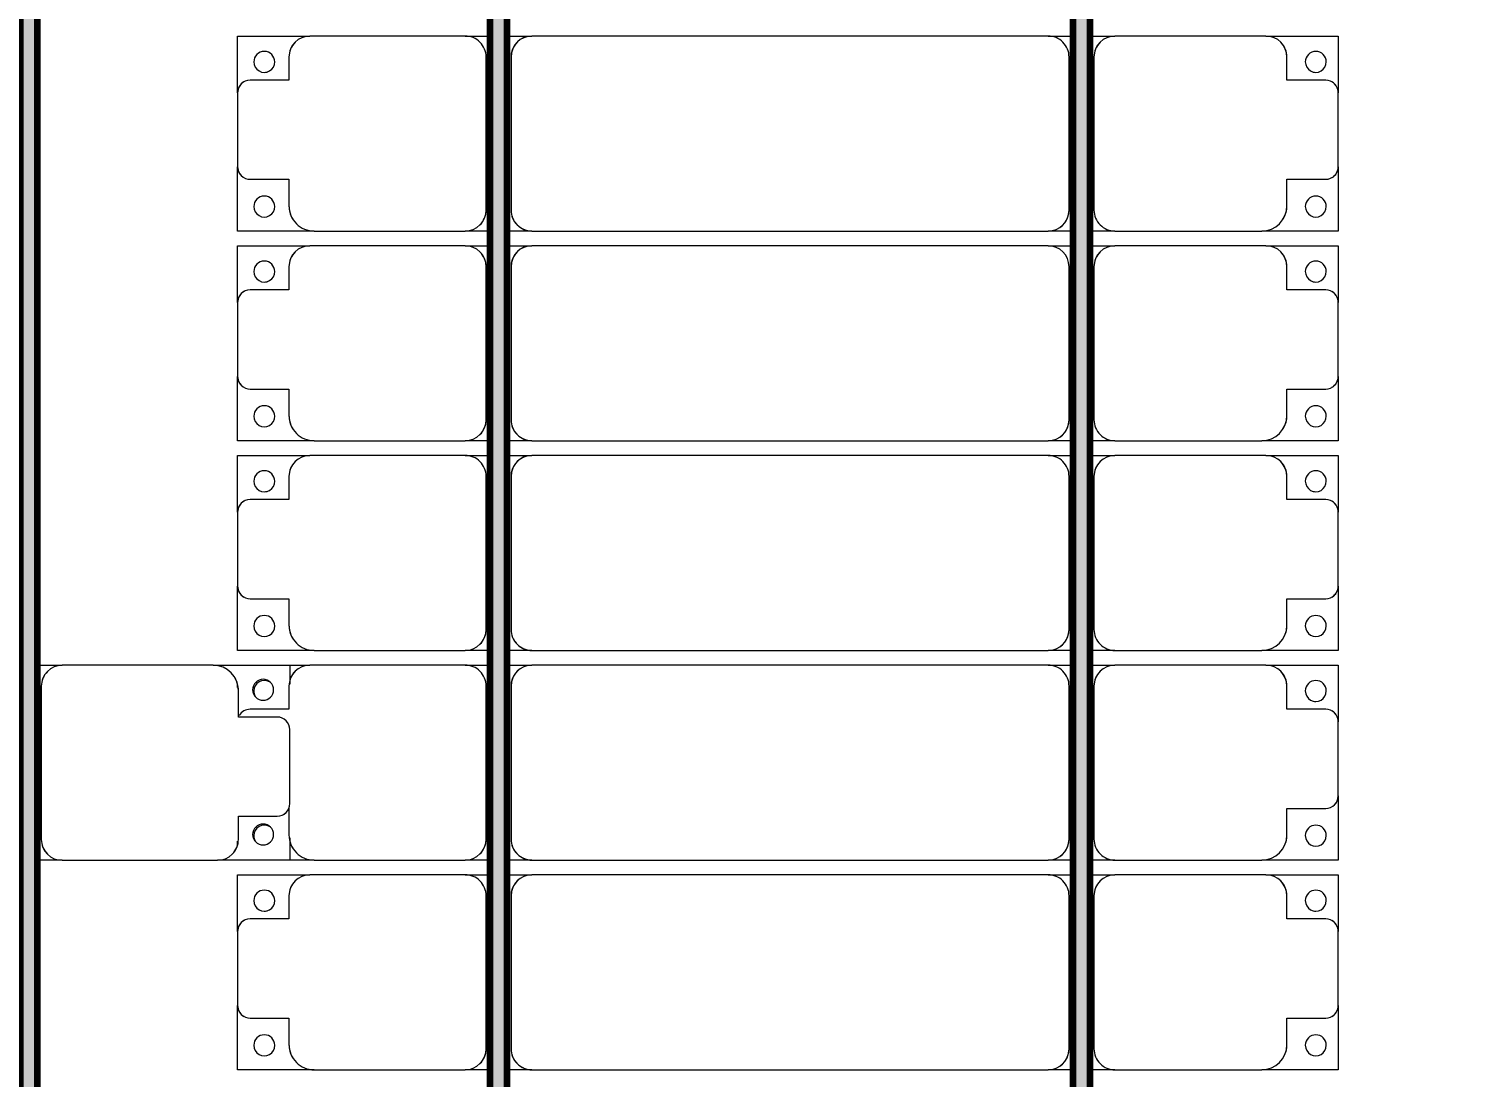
# Model space of a CAD drawing. Header units: millimetres. Extents: x 312848 to 517332, y -142134 to -35114.
# Drawn here: x 396815 to 400254, y -110078 to -107578 of the extents above; entities that cross this region are included whole.
import ezdxf

# ---------------------------------------------------------------- set-up
doc = ezdxf.new("R2010")
doc.units = ezdxf.units.MM
for name, color, linetype, lineweight in [('A-ANNO-DIMS', 211, 'Continuous', 9), ('A-ANNO-DIMS-500', 211, 'Continuous', 9), ('A-GENM', 13, 'Continuous', 9), ('S-BEAM', 12, 'Continuous', 9)]:
    doc.layers.add(name, color=color, linetype=linetype, lineweight=lineweight)
doc.styles.add('Trebuchet MS', font='trebuc.ttf', dxfattribs={"width": 0.8, "height": 1500})
doc.dimstyles.new('Arc_Length_-_3mm_Trebuchet_MS_3', dxfattribs={"dimscale": 304.8, "dimtxt": 1546.42636, "dimasz": 1.64042, "dimexe": 2.46063, "dimexo": 2.46063, "dimgap": 0.492126, "dimtad": 1, "dimdec": 0, "dimrnd": 10, "dimzin": 0, "dimdsep": 46, "dimtxsty": 'Trebuchet MS', "dimblk1": 'OBLIQUE', "dimblk2": 'OBLIQUE', "dimsah": 1, "dimcen": 0.09, "dimdle": 1.64042, "dimazin": 0, "dimtfac": 1, "dimtdec": 4, "dimtix": 1, "dimtmove": 0, "dimatfit": 3, "dimfxl": 1, "dimtvp": 1, "dimtfill": 1, "dimtolj": 1, "dimtzin": 0, "dimarcsym": 2})

# ---------------------------------------------------------------- blocks, each defined once
blk = doc.blocks.new('Dai phao do pin - DẢI PHAO ĐỠ PIN-67477-KHUNG KẾT CẤU BÈ PIN 3')
at = {"layer": 'A-GENM', "color": 7}
for p, q in [((68480, 241.6), (68539.7, 241.6)), ((68899.7, 241.6), (68539.7, 241.6)), ((68899.7, 241.6), (69082.2, 241.6)), ((69082.2, 241.6), (69082.2, 196.5)), ((68489.7, 191.6), (68489.7, -173.4)), ((68959.7, 118.2), (68959.7, 181.6)), ((69052.2, 118.2), (68959.7, 118.2)), ((69082.2, -88.2), (69082.2, 88.2)), ((68959.7, -173.4), (68959.7, -118.2)), ((68959.7, -118.2), (69052.2, -118.2)), ((69082.2, -169.7), (69082.2, -223.4)), ((68539.7, -223.4), (68480, -223.4)), ((68539.7, -223.4), (68909.7, -223.4)), ((69082.2, -223.4), (68909.7, -223.4))]:
    blk.add_line(p, q, dxfattribs=at)
for centre, radius, start, end in [((68539.7, 191.6), 50, 90, 180), ((68899.7, 181.6), 60, 360, 90), ((68539.7, 191.6), 50, 135, 180), ((68899.7, 181.6), 60, 360, 30), ((69018.6, 183.2), 25, 0, 180), ((69018.6, 183.2), 25, 180, 0), ((69052.2, 88.2), 30, 0, 90), ((69052.2, -88.2), 30, 270, 0), ((69018.6, -161.8), 25, 0, 180), ((69052.2, -88.2), 30, 300, 330), ((69018.6, -161.8), 25, 180, 0), ((68539.7, -173.4), 50, 180, 270), ((68539.7, -173.4), 50, 180, 225), ((68909.7, -173.4), 50, 270, 0), ((68909.7, -173.4), 50, 315, 0)]:
    blk.add_arc(centre, radius, start, end, dxfattribs=at)
blk = doc.blocks.new('Dải phao đi lại kèm đỡ invester - DẢI PHAO ĐI LẠI-V20-KHUNG KẾT CẤU BÈ PIN 3')
at = {"layer": 'A-GENM', "color": 7}
for p, q in [((23258.4, 1312.2), (23411.8, 1312.2)), ((23258.4, 1129.7), (23258.4, 1312.2)), ((23588.2, 1312.2), (23411.8, 1312.2)), ((23588.2, 1312.2), (23723.4, 1312.2)), ((23723.4, 1312.2), (23723.4, 1139.7)), ((23794.6, 1312.2), (23803.5, 1312.2)), ((24169.7, 1312.2), (24176.8, 1312.2)), ((24223.4, 1312.2), (24223.4, 1139.7)), ((24258.4, 1312.2), (24411.8, 1312.2)), ((24258.4, 1129.7), (24258.4, 1312.2)), ((24588.2, 1312.2), (24411.8, 1312.2)), ((24588.2, 1312.2), (24723.4, 1312.2)), ((24723.4, 1312.2), (24723.4, 1139.7)), ((24758.4, 1312.2), (24911.8, 1312.2)), ((24758.4, 1129.7), (24758.4, 1312.2)), ((25088.2, 1312.2), (24911.8, 1312.2)), ((25088.2, 1312.2), (25223.4, 1312.2)), ((25223.4, 1312.2), (25223.4, 1139.7)), ((25258.4, 1312.2), (25411.8, 1312.2)), ((25258.4, 1129.7), (25258.4, 1312.2)), ((25588.2, 1312.2), (25411.8, 1312.2)), ((25588.2, 1312.2), (25723.4, 1312.2)), ((25723.4, 1312.2), (25723.4, 1139.7)), ((23381.8, 1282.2), (23381.8, 1189.7)), ((23618.2, 1189.7), (23618.2, 1282.2)), ((24118.2, 1189.7), (24118.2, 1282.2)), ((24381.8, 1282.2), (24381.8, 1189.7)), ((24618.2, 1189.7), (24618.2, 1282.2)), ((24881.8, 1282.2), (24881.8, 1189.7)), ((25118.2, 1189.7), (25118.2, 1282.2)), ((25381.8, 1282.2), (25381.8, 1189.7)), ((25618.2, 1189.7), (25618.2, 1282.2)), ((23381.8, 1189.7), (23318.4, 1189.7)), ((23673.4, 1189.7), (23618.2, 1189.7)), ((23758.4, 1129.7), (23758.4, 1188.8)), ((23881.8, 1189.7), (23818.4, 1189.7)), ((24173.4, 1189.7), (24118.2, 1189.7)), ((24381.8, 1189.7), (24318.4, 1189.7)), ((24673.4, 1189.7), (24618.2, 1189.7)), ((24881.8, 1189.7), (24818.4, 1189.7)), ((25173.4, 1189.7), (25118.2, 1189.7)), ((25381.8, 1189.7), (25318.4, 1189.7)), ((25673.4, 1189.7), (25618.2, 1189.7)), ((23723.4, 769.7), (23723.4, 1139.7)), ((24223.4, 769.7), (24223.4, 1139.7)), ((24723.4, 769.7), (24723.4, 1139.7)), ((25223.4, 769.7), (25223.4, 1139.7)), ((25723.4, 769.7), (25723.4, 1139.7)), ((23258.4, 1129.7), (23258.4, 769.7)), ((23758.4, 1129.7), (23758.4, 769.7)), ((24258.4, 1129.7), (24258.4, 769.7)), ((24758.4, 1129.7), (24758.4, 769.7)), ((25258.4, 1129.7), (25258.4, 769.7)), ((23258.4, 710), (23258.4, 769.7)), ((23723.4, 769.7), (23723.4, 710)), ((23758.4, 710), (23758.4, 769.7)), ((24223.4, 769.7), (24223.4, 710)), ((24258.4, 710), (24258.4, 769.7)), ((24723.4, 769.7), (24723.4, 710)), ((24758.4, 710), (24758.4, 769.7)), ((25223.4, 769.7), (25223.4, 710)), ((25258.4, 710), (25258.4, 769.7)), ((25723.4, 769.7), (25723.4, 710)), ((23308.4, 719.7), (23673.4, 719.7)), ((23808.4, 719.7), (24173.4, 719.7)), ((24308.4, 719.7), (24673.4, 719.7)), ((24808.4, 719.7), (25173.4, 719.7)), ((25308.4, 719.7), (25673.4, 719.7)), ((23258.4, 610.3), (23258.4, 670)), ((23673.4, 660.3), (23308.4, 660.3)), ((23723.4, 670), (23723.4, 610.3)), ((23758.4, 610.3), (23758.4, 670)), ((24173.4, 660.3), (23808.4, 660.3)), ((24223.4, 670), (24223.4, 610.3)), ((24258.4, 610.3), (24258.4, 670)), ((24673.4, 660.3), (24308.4, 660.3)), ((24723.4, 670), (24723.4, 610.3)), ((24758.4, 610.3), (24758.4, 670)), ((25173.4, 660.3), (24808.4, 660.3)), ((25223.4, 670), (25223.4, 610.3)), ((25258.4, 610.3), (25258.4, 670)), ((25673.4, 660.3), (25308.4, 660.3)), ((25723.4, 670), (25723.4, 610.3)), ((23258.4, 610.3), (23258.4, -620.3)), ((23723.4, -620.3), (23723.4, 610.3)), ((23758.4, 610.3), (23758.4, -620.3)), ((24223.4, -620.3), (24223.4, 610.3)), ((24258.4, 610.3), (24258.4, -620.3)), ((24723.4, -620.3), (24723.4, 610.3)), ((24758.4, 610.3), (24758.4, -620.3)), ((25223.4, -620.3), (25223.4, 610.3)), ((25258.4, 610.3), (25258.4, -620.3)), ((25723.4, -620.3), (25723.4, 610.3)), ((23258.4, -680), (23258.4, -620.3)), ((23723.4, -620.3), (23723.4, -680)), ((23758.4, -680), (23758.4, -620.3)), ((24223.4, -620.3), (24223.4, -680)), ((24258.4, -680), (24258.4, -620.3)), ((24723.4, -620.3), (24723.4, -680)), ((24758.4, -680), (24758.4, -620.3)), ((25223.4, -620.3), (25223.4, -680)), ((25258.4, -680), (25258.4, -620.3)), ((25723.4, -620.3), (25723.4, -680)), ((23308.4, -670.3), (23673.4, -670.3)), ((23808.4, -670.3), (24173.4, -670.3)), ((24308.4, -670.3), (24673.4, -670.3)), ((24808.4, -670.3), (25173.4, -670.3)), ((25308.4, -670.3), (25673.4, -670.3)), ((23258.4, -779.7), (23258.4, -720)), ((23723.4, -720), (23723.4, -779.7)), ((23758.4, -779.7), (23758.4, -720)), ((24223.4, -720), (24223.4, -779.7)), ((24258.4, -779.7), (24258.4, -720)), ((24723.4, -720), (24723.4, -779.7)), ((24758.4, -779.7), (24758.4, -720)), ((25223.4, -720), (25223.4, -779.7)), ((25258.4, -779.7), (25258.4, -720)), ((25723.4, -720), (25723.4, -779.7)), ((23673.4, -729.7), (23308.4, -729.7)), ((24173.4, -729.7), (23808.4, -729.7)), ((24673.4, -729.7), (24308.4, -729.7)), ((25173.4, -729.7), (24808.4, -729.7)), ((25673.4, -729.7), (25308.4, -729.7)), ((23258.4, -779.7), (23258.4, -1129.7)), ((23723.4, -1139.7), (23723.4, -779.7)), ((23758.4, -779.7), (23758.4, -1129.7)), ((24223.4, -1139.7), (24223.4, -779.7)), ((24258.4, -779.7), (24258.4, -1129.7)), ((24723.4, -1139.7), (24723.4, -779.7)), ((24758.4, -779.7), (24758.4, -1129.7)), ((25223.4, -1139.7), (25223.4, -779.7)), ((25258.4, -779.7), (25258.4, -1129.7)), ((25723.4, -1139.7), (25723.4, -779.7)), ((23258.4, -1312.2), (23258.4, -1129.7)), ((23758.4, -1312.2), (23758.4, -1129.7)), ((24258.4, -1312.2), (24258.4, -1129.7)), ((24758.4, -1312.2), (24758.4, -1129.7)), ((25258.4, -1312.2), (25258.4, -1129.7)), ((23723.4, -1139.7), (23723.4, -1312.2)), ((24223.4, -1139.7), (24223.4, -1312.2)), ((24723.4, -1139.7), (24723.4, -1312.2)), ((25223.4, -1139.7), (25223.4, -1312.2)), ((25723.4, -1139.7), (25723.4, -1312.2)), ((23318.4, -1189.7), (23381.8, -1189.7)), ((23381.8, -1189.7), (23381.8, -1282.2)), ((23618.2, -1282.2), (23618.2, -1189.7)), ((23618.2, -1189.7), (23673.4, -1189.7)), ((23818.4, -1189.7), (23881.8, -1189.7)), ((23881.8, -1189.7), (23881.8, -1282.2)), ((24118.2, -1282.2), (24118.2, -1189.7)), ((24118.2, -1189.7), (24173.4, -1189.7)), ((24318.4, -1189.7), (24381.8, -1189.7)), ((24381.8, -1189.7), (24381.8, -1282.2)), ((24618.2, -1282.2), (24618.2, -1189.7)), ((24618.2, -1189.7), (24673.4, -1189.7)), ((24818.4, -1189.7), (24881.8, -1189.7)), ((24881.8, -1189.7), (24881.8, -1282.2)), ((25118.2, -1282.2), (25118.2, -1189.7)), ((25118.2, -1189.7), (25173.4, -1189.7)), ((25318.4, -1189.7), (25381.8, -1189.7)), ((25381.8, -1189.7), (25381.8, -1282.2)), ((25618.2, -1282.2), (25618.2, -1189.7)), ((25618.2, -1189.7), (25673.4, -1189.7)), ((23411.8, -1312.2), (23258.4, -1312.2)), ((23411.8, -1312.2), (23588.2, -1312.2)), ((23723.4, -1312.2), (23588.2, -1312.2)), ((23911.8, -1312.2), (23758.4, -1312.2)), ((23911.8, -1312.2), (24088.2, -1312.2)), ((24223.4, -1312.2), (24088.2, -1312.2)), ((24411.8, -1312.2), (24258.4, -1312.2)), ((24411.8, -1312.2), (24588.2, -1312.2)), ((24723.4, -1312.2), (24588.2, -1312.2)), ((24911.8, -1312.2), (24758.4, -1312.2)), ((24911.8, -1312.2), (25088.2, -1312.2)), ((25223.4, -1312.2), (25088.2, -1312.2)), ((25411.8, -1312.2), (25258.4, -1312.2)), ((25411.8, -1312.2), (25588.2, -1312.2)), ((25723.4, -1312.2), (25588.2, -1312.2))]:
    blk.add_line(p, q, dxfattribs=at)
for centre, radius, start, end in [((23411.8, 1282.2), 30, 90, 180), ((23411.8, 1282.2), 30, 90, 150), ((23588.2, 1282.2), 30, 0, 90), ((23588.2, 1282.2), 30, 30, 90), ((24088.2, 1282.2), 30, 0, 60), ((24411.8, 1282.2), 30, 90, 180), ((24411.8, 1282.2), 30, 90, 150), ((24588.2, 1282.2), 30, 0, 90), ((24588.2, 1282.2), 30, 30, 90), ((24911.8, 1282.2), 30, 90, 180), ((24911.8, 1282.2), 30, 90, 150), ((25088.2, 1282.2), 30, 0, 90), ((25088.2, 1282.2), 30, 30, 90), ((25411.8, 1282.2), 30, 90, 180), ((25411.8, 1282.2), 30, 90, 150), ((25588.2, 1282.2), 30, 0, 90), ((25588.2, 1282.2), 30, 30, 90), ((23316.8, 1248.6), 25, 90, 270), ((23316.8, 1248.6), 25, 270, 90), ((23661.8, 1248.6), 25, 90, 270), ((23661.8, 1248.6), 25, 270, 90), ((23816.8, 1248.6), 25, 90, 120), ((23816.8, 1248.6), 25, 330, 90), ((24161.8, 1248.6), 25, 90, 120), ((24161.8, 1248.6), 25, 330, 90), ((24316.8, 1248.6), 25, 90, 270), ((24316.8, 1248.6), 25, 270, 90), ((24661.8, 1248.6), 25, 90, 270), ((24661.8, 1248.6), 25, 270, 90), ((24816.8, 1248.6), 25, 90, 270), ((24816.8, 1248.6), 25, 270, 90), ((25161.8, 1248.6), 25, 90, 270), ((25161.8, 1248.6), 25, 270, 90), ((25316.8, 1248.6), 25, 90, 270), ((25316.8, 1248.6), 25, 270, 90), ((25661.8, 1248.6), 25, 90, 270), ((25661.8, 1248.6), 25, 270, 90), ((23661.8, 1248.6), 25, 180, 195), ((24661.8, 1248.6), 25, 180, 195), ((25161.8, 1248.6), 25, 180, 195), ((25661.8, 1248.6), 25, 180, 195), ((23318.4, 1129.7), 60, 90, 180), ((23318.4, 1129.7), 60, 90, 120), ((23673.4, 1139.7), 50, 0, 90), ((23673.4, 1139.7), 50, 45, 90), ((23818.4, 1129.7), 60, 90, 180), ((23818.4, 1129.7), 60, 105, 120), ((24173.4, 1139.7), 50, 0, 90), ((24173.4, 1139.7), 50, 45, 75), ((24318.4, 1129.7), 60, 90, 180), ((24318.4, 1129.7), 60, 90, 120), ((24673.4, 1139.7), 50, 0, 90), ((24673.4, 1139.7), 50, 45, 90), ((24818.4, 1129.7), 60, 90, 180), ((24818.4, 1129.7), 60, 90, 120), ((25173.4, 1139.7), 50, 0, 90), ((25173.4, 1139.7), 50, 45, 90), ((25318.4, 1129.7), 60, 90, 180), ((25318.4, 1129.7), 60, 90, 120), ((25673.4, 1139.7), 50, 360, 90), ((25673.4, 1139.7), 50, 45, 90), ((23308.4, 769.7), 50, 180, 270), ((23673.4, 769.7), 50, 270, 0), ((23808.4, 769.7), 50, 180, 270), ((24173.4, 769.7), 50, 270, 0), ((24308.4, 769.7), 50, 180, 270), ((24673.4, 769.7), 50, 270, 0), ((24808.4, 769.7), 50, 180, 270), ((25173.4, 769.7), 50, 270, 360), ((25308.4, 769.7), 50, 180, 270), ((25673.4, 769.7), 50, 270, 0), ((23308.4, 769.7), 50, 225, 270), ((23673.4, 769.7), 50, 270, 315), ((23808.4, 769.7), 50, 225, 270), ((24173.4, 769.7), 50, 270, 315), ((24308.4, 769.7), 50, 225, 270), ((24673.4, 769.7), 50, 270, 315), ((24808.4, 769.7), 50, 225, 270), ((25173.4, 769.7), 50, 270, 315), ((25308.4, 769.7), 50, 225, 270), ((25673.4, 769.7), 50, 270, 315), ((23308.4, 610.3), 50, 90, 180), ((23308.4, 610.3), 50, 105, 180), ((23673.4, 610.3), 50, 360, 90), ((23673.4, 610.3), 50, 15, 90), ((23808.4, 610.3), 50, 90, 180), ((23808.4, 610.3), 50, 105, 180), ((24173.4, 610.3), 50, 0, 90), ((24173.4, 610.3), 50, 15, 90), ((24308.4, 610.3), 50, 90, 180), ((24308.4, 610.3), 50, 105, 135), ((24673.4, 610.3), 50, 360, 90), ((24673.4, 610.3), 50, 15, 90), ((24808.4, 610.3), 50, 90, 180), ((24808.4, 610.3), 50, 105, 180), ((25173.4, 610.3), 50, 360, 90), ((25173.4, 610.3), 50, 15, 90), ((25308.4, 610.3), 50, 90, 180), ((25308.4, 610.3), 50, 105, 180), ((25673.4, 610.3), 50, 360, 90), ((25673.4, 610.3), 50, 15, 90), ((24308.4, 610.3), 50, 136.9862, 180), ((23308.4, -620.3), 50, 180, 270), ((23308.4, -620.3), 50, 195, 270), ((23673.4, -620.3), 50, 270, 0), ((23673.4, -620.3), 50, 270, 0), ((23808.4, -620.3), 50, 180, 270), ((23808.4, -620.3), 50, 195, 270), ((24173.4, -620.3), 50, 270, 0), ((24173.4, -620.3), 50, 270, 0), ((24308.4, -620.3), 50, 180, 270), ((24308.4, -620.3), 50, 195, 270), ((24673.4, -620.3), 50, 270, 0), ((24673.4, -620.3), 50, 270, 0), ((24808.4, -620.3), 50, 180, 270), ((24808.4, -620.3), 50, 195, 270), ((25173.4, -620.3), 50, 270, 360), ((25173.4, -620.3), 50, 270, 360), ((25308.4, -620.3), 50, 180, 270), ((25308.4, -620.3), 50, 195, 270), ((25673.4, -620.3), 50, 270, 0), ((25673.4, -620.3), 50, 270, 0), ((23308.4, -779.7), 50, 90, 180), ((23308.4, -779.7), 50, 90, 135), ((23673.4, -779.7), 50, 0, 90), ((23673.4, -779.7), 50, 45, 90), ((23808.4, -779.7), 50, 90, 180), ((23808.4, -779.7), 50, 90, 135), ((24173.4, -779.7), 50, 0, 90), ((24173.4, -779.7), 50, 45, 90), ((24308.4, -779.7), 50, 90, 180), ((24308.4, -779.7), 50, 90, 135), ((24673.4, -779.7), 50, 0, 90), ((24673.4, -779.7), 50, 45, 90), ((24808.4, -779.7), 50, 90, 180), ((24808.4, -779.7), 50, 90, 135), ((25173.4, -779.7), 50, 0, 90), ((25173.4, -779.7), 50, 45, 90), ((25308.4, -779.7), 50, 90, 180), ((25308.4, -779.7), 50, 90, 135), ((25673.4, -779.7), 50, 360, 90), ((25673.4, -779.7), 50, 45, 90), ((23318.4, -1129.7), 60, 180, 270), ((23818.4, -1129.7), 60, 180, 270), ((24318.4, -1129.7), 60, 180, 270), ((24818.4, -1129.7), 60, 180, 270), ((25318.4, -1129.7), 60, 180, 270), ((23673.4, -1139.7), 50, 270, 360), ((24173.4, -1139.7), 50, 270, 360), ((24673.4, -1139.7), 50, 270, 360), ((25173.4, -1139.7), 50, 270, 360), ((25673.4, -1139.7), 50, 270, 360), ((23318.4, -1129.7), 60, 240, 270), ((23673.4, -1139.7), 50, 270, 315), ((23818.4, -1129.7), 60, 240, 270), ((24173.4, -1139.7), 50, 270, 315), ((24318.4, -1129.7), 60, 240, 270), ((24673.4, -1139.7), 50, 270, 315), ((24818.4, -1129.7), 60, 240, 270), ((25173.4, -1139.7), 50, 270, 315), ((25318.4, -1129.7), 60, 240, 270), ((25673.4, -1139.7), 50, 270, 315), ((23316.8, -1258.6), 25, 90, 270), ((23316.8, -1258.6), 25, 270, 90), ((23661.8, -1258.6), 25, 90, 270), ((23661.8, -1258.6), 25, 270, 90), ((23816.8, -1258.6), 25, 90, 270), ((23816.8, -1258.6), 25, 270, 90), ((24161.8, -1258.6), 25, 90, 270), ((24161.8, -1258.6), 25, 270, 90), ((24316.8, -1258.6), 25, 90, 270), ((24316.8, -1258.6), 25, 270, 90), ((24661.8, -1258.6), 25, 90, 270), ((24661.8, -1258.6), 25, 270, 90), ((24816.8, -1258.6), 25, 90, 270), ((24816.8, -1258.6), 25, 270, 90), ((25161.8, -1258.6), 25, 90, 270), ((25161.8, -1258.6), 25, 270, 90), ((25316.8, -1258.6), 25, 90, 270), ((25316.8, -1258.6), 25, 270, 90), ((25661.8, -1258.6), 25, 90, 270), ((25661.8, -1258.6), 25, 270, 90), ((23661.8, -1258.6), 25, 165, 180), ((24161.8, -1258.6), 25, 165, 180), ((24661.8, -1258.6), 25, 165, 180), ((25161.8, -1258.6), 25, 165, 180), ((25661.8, -1258.6), 25, 165, 180), ((23411.8, -1282.2), 30, 180, 270), ((23411.8, -1282.2), 30, 210, 270), ((23588.2, -1282.2), 30, 270, 360), ((23588.2, -1282.2), 30, 270, 330), ((23911.8, -1282.2), 30, 180, 270), ((23911.8, -1282.2), 30, 220.5614, 270), ((24088.2, -1282.2), 30, 270, 0), ((24088.2, -1282.2), 30, 270, 330), ((24411.8, -1282.2), 30, 180, 270), ((24411.8, -1282.2), 30, 210, 270), ((24588.2, -1282.2), 30, 270, 0), ((24588.2, -1282.2), 30, 270, 330), ((24911.8, -1282.2), 30, 180, 270), ((24911.8, -1282.2), 30, 210, 270), ((25088.2, -1282.2), 30, 270, 360), ((25088.2, -1282.2), 30, 270, 330), ((25411.8, -1282.2), 30, 180, 270), ((25411.8, -1282.2), 30, 210, 270), ((25588.2, -1282.2), 30, 270, 0), ((25588.2, -1282.2), 30, 270, 330)]:
    blk.add_arc(centre, radius, start, end, dxfattribs=at)
blk = doc.blocks.new('Dầm C52 - Dầm C52-66353-KHUNG KẾT CẤU BÈ PIN 3')
at = {"layer": 'S-BEAM', "lineweight": 140}
blk.add_hatch(color=1, dxfattribs=at).paths.add_polyline_path([(-45616.3, 20), (-45616.3, -20), (45616.3, -20), (45616.3, 20), (-45569, 20)])
at = {"layer": 'S-BEAM', "color": 1, "lineweight": 140}
for p, q in [((-45616.3, 20), (45616.3, 20)), ((45616.3, -20), (-45616.3, -20))]:
    blk.add_line(p, q, dxfattribs=at)
blk = doc.blocks.new('Dầm C52 - Dầm C52-V13-KHUNG KẾT CẤU BÈ PIN 3')
at = {"layer": 'S-BEAM', "lineweight": 140}
blk.add_hatch(color=1, dxfattribs=at).paths.add_polyline_path([(-45616.3, 20), (-45616.3, -20), (45616.3, -20), (45616.3, 20), (-45569, 20)])
at = {"layer": 'S-BEAM', "color": 1, "lineweight": 140}
for p, q in [((-45616.3, 20), (45616.3, 20)), ((45616.3, -20), (-45616.3, -20))]:
    blk.add_line(p, q, dxfattribs=at)
blk = doc.blocks.new('be pin 3_rvt-1-KHUNG KẾT CẤU BÈ PIN 3')
at = {"layer": 'A-GENM', "color": 4, "lineweight": 25, "rotation": 90.00000000000026}
blk.add_blockref('Dải phao đi lại kèm đỡ invester - DẢI PHAO ĐI LẠI-V20-KHUNG KẾT CẤU BÈ PIN 3', (398624.7, -133318.6), dxfattribs=at)
at = {"layer": 'A-GENM', "color": 4, "lineweight": 25}
blk.add_blockref('Dai phao do pin - DẢI PHAO ĐỠ PIN-67477-KHUNG KẾT CẤU BÈ PIN 3', (328354.7, -109337.3), dxfattribs=at)
at = {"layer": 'S-BEAM', "color": 4, "lineweight": 25, "rotation": 89.99999999999962}
for name, p in [('Dầm C52 - Dầm C52-V13-KHUNG KẾT CẤU BÈ PIN 3', (396814.7, -88363.7)), ('Dầm C52 - Dầm C52-66353-KHUNG KẾT CẤU BÈ PIN 3', (397934.7, -88363.7)), ('Dầm C52 - Dầm C52-V13-KHUNG KẾT CẤU BÈ PIN 3', (399324.7, -88363.7))]:
    blk.add_blockref(name, p, dxfattribs=at)
blk = doc.blocks.new('DIMBLOCK5-KHUNG KẾT CẤU BÈ PIN 3')
at = {"layer": 'A-ANNO-DIMS-500', "transparency": 16777216}
for p, q in [((413167.6, -113837.3), (413167.6, -42837.3)), ((413167.6, -43337.3), (399246.1, -43337.3)), ((413167.6, -43337.3), (413917.6, -43337.3)), ((413167.6, -113337.3), (412417.6, -113337.3)), ((413167.6, -113337.3), (413564, -113337.3))]:
    blk.add_line(p, q, dxfattribs=at)
at = {"layer": 'A-ANNO-DIMS-500', "lineweight": 70, "transparency": 16777216}
for p, q in [((413167.6, -43337.3), (412917.6, -43087.3)), ((413167.6, -43337.3), (413417.6, -43587.3)), ((413167.6, -113337.3), (412917.6, -113087.3)), ((413167.6, -113337.3), (413417.6, -113587.3))]:
    blk.add_line(p, q, dxfattribs=at)
at = {"layer": 'A-ANNO-DIMS-500', "color": 0, "transparency": 16777216, "insert": (411098.2, -80303.1), "char_height": 1500, "width": 4717.911, "attachment_point": 1, "rotation": 90, "line_spacing_factor": 1.048425, "style": 'Trebuchet MS', "bg_fill": 3, "box_fill_scale": 1.25, "bg_fill_color": 256, "bg_fill_true_color": 13158600, "bg_fill_transparency": 0}
blk.add_mtext('70000', dxfattribs=at)
blk = doc.blocks.new('_Oblique')
at = {"color": 0, "linetype": 'ByBlock', "lineweight": -2}
blk.add_line((-0.5, -0.5), (0.5, 0.5), dxfattribs=at)

msp = doc.modelspace()

# ---------------------------------------------------------------- block references
at = {"lineweight": 5}
msp.add_blockref('be pin 3_rvt-1-KHUNG KẾT CẤU BÈ PIN 3', (0, 0), dxfattribs=at)

# ---------------------------------------------------------------- next in the draw order: dimensions: what is measured, and where the dimension line sits
at = {"layer": 'A-ANNO-DIMS'}
dim = msp.add_linear_dim(base=(413167.6, -43337.3), p1=(412814, -113337.3), p2=(398496.1, -43337.3), angle=90, dimstyle='Arc_Length_-_3mm_Trebuchet_MS_3', override={"dimpost": '<>', "dimfxl": 71449.305142}, dxfattribs=at)
dim.commit()
dim.dimension.update_dxf_attribs({"geometry": 'DIMBLOCK5-KHUNG KẾT CẤU BÈ PIN 3', "text_midpoint": (412254.4, -78337.3)})

doc.saveas('drawing.dxf')
